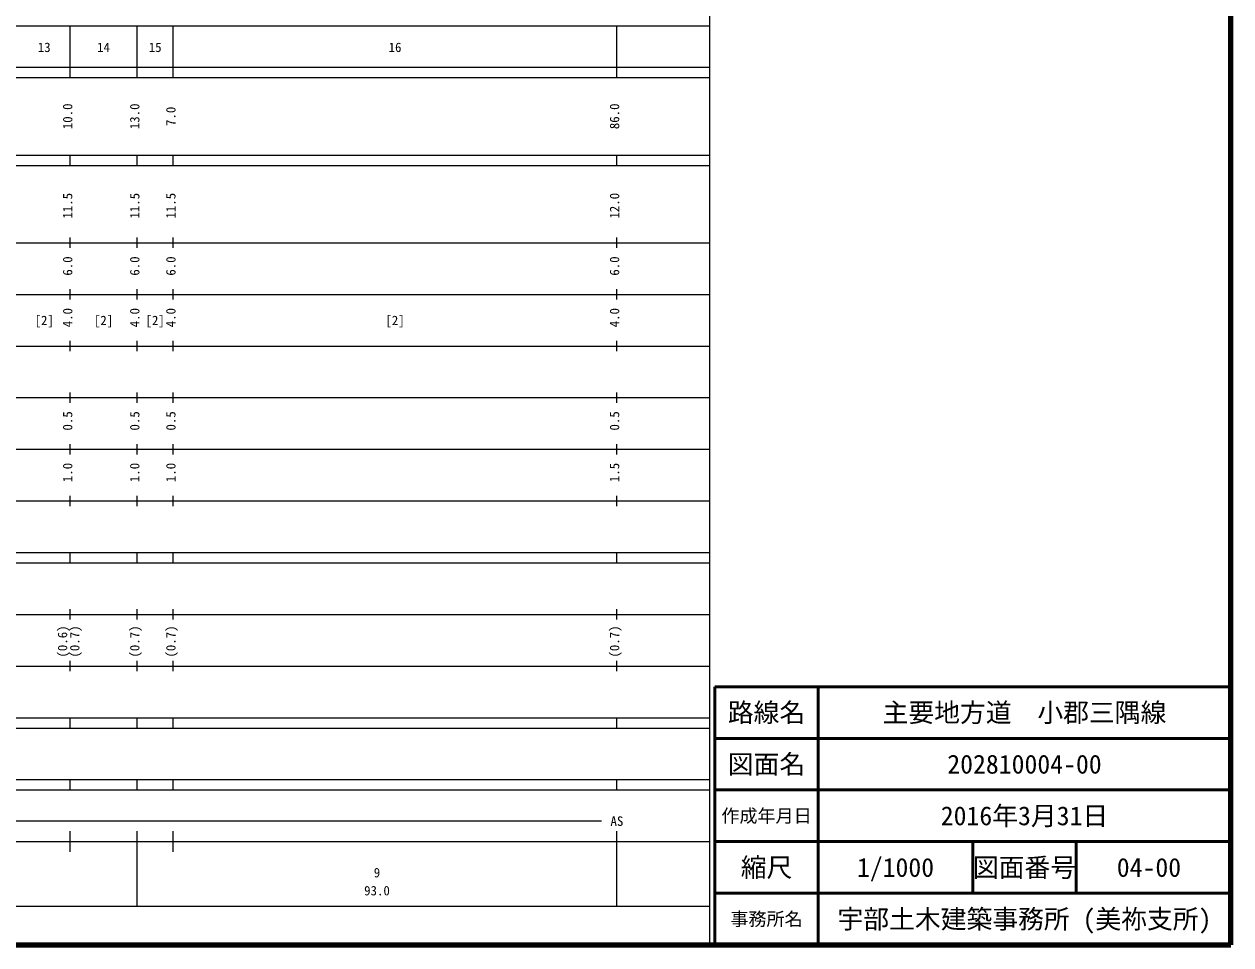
# Model space of a CAD drawing. Units: millimetres on the paper, enlarged 1000 times. Extents: x 40000 to 680000, y 20000 to 380000.
# Drawn here: x 446107 to 680000, y 20000 to 198357 of the extents above; entities that cross this region are included whole.
import ezdxf
from ezdxf.enums import TextEntityAlignment as Align

# ---------------------------------------------------------------- set-up
doc = ezdxf.new("R2010")
doc.units = ezdxf.units.MM
doc.header["$LTSCALE"] = 1000
for name, color, linetype, lineweight in [('M-TTL', 2, 'Continuous', 140), ('M-TTL-BAND', 7, 'Continuous', 25), ('M-TTL-FRAM', 2, 'Continuous', 50), ('M-TTL-LINE', 7, 'Continuous', 50)]:
    doc.layers.add(name, color=color, linetype=linetype, lineweight=lineweight)
doc.layers.add('M-TTL-TXT', color=7, linetype='Continuous')
doc.styles.add('ＭＳ ゴシック', font='')
doc.styles.get('ＭＳ ゴシック').set_extended_font_data('MS Gothic')

msp = doc.modelspace()

# ---------------------------------------------------------------- linework, layer by layer
at = {"layer": 'M-TTL'}
for p, q in [((680000, 20000), (680000, 380000)), ((40000, 20000), (680000, 20000))]:
    msp.add_line(p, q, dxfattribs=at)
at = {"layer": 'M-TTL-BAND'}
for p, q in [((579000, 20000), (579000, 370000)), ((68000, 198000), (579000, 198000)), ((455000, 188000), (455000, 198000)), ((468000, 188000), (468000, 198000)), ((475000, 188000), (475000, 198000)), ((561000, 188000), (561000, 198000)), ((40000, 190000), (579000, 190000)), ((40000, 188000), (579000, 188000)), ((40000, 173000), (579000, 173000)), ((40000, 171000), (579000, 171000)), ((455000, 171000), (455000, 173000)), ((468000, 171000), (468000, 173000)), ((475000, 171000), (475000, 173000)), ((561000, 171000), (561000, 173000)), ((455000, 155000), (455000, 157000)), ((468000, 155000), (468000, 157000)), ((475000, 155000), (475000, 157000)), ((561000, 155000), (561000, 157000)), ((40000, 156000), (579000, 156000)), ((46000, 146000), (579000, 146000)), ((455000, 145000), (455000, 147000)), ((468000, 145000), (468000, 147000)), ((475000, 145000), (475000, 147000)), ((561000, 145000), (561000, 147000)), ((52000, 136000), (579000, 136000)), ((455000, 135000), (455000, 137000)), ((468000, 135000), (468000, 137000)), ((475000, 135000), (475000, 137000)), ((561000, 135000), (561000, 137000)), ((455000, 125000), (455000, 127000)), ((468000, 125000), (468000, 127000)), ((475000, 125000), (475000, 127000)), ((561000, 125000), (561000, 127000)), ((46000, 126000), (579000, 126000)), ((455000, 115000), (455000, 117000)), ((468000, 115000), (468000, 117000)), ((475000, 115000), (475000, 117000)), ((561000, 115000), (561000, 117000)), ((52000, 116000), (579000, 116000)), ((46000, 106000), (579000, 106000)), ((455000, 105000), (455000, 107000)), ((468000, 105000), (468000, 107000)), ((475000, 105000), (475000, 107000)), ((561000, 105000), (561000, 107000)), ((40000, 96000), (579000, 96000)), ((455000, 94000), (455000, 96000)), ((468000, 94000), (468000, 96000)), ((475000, 94000), (475000, 96000)), ((561000, 94000), (561000, 96000)), ((40000, 94000), (579000, 94000)), ((455000, 83000), (455000, 85000)), ((468000, 83000), (468000, 85000)), ((475000, 83000), (475000, 85000)), ((561000, 83000), (561000, 85000)), ((49000, 84000), (579000, 84000)), ((455000, 73000), (455000, 75000)), ((468000, 73000), (468000, 75000)), ((475000, 73000), (475000, 75000)), ((561000, 73000), (561000, 75000)), ((40000, 74000), (579000, 74000)), ((40000, 64000), (579000, 64000)), ((455000, 62000), (455000, 64000)), ((468000, 62000), (468000, 64000)), ((475000, 62000), (475000, 64000)), ((561000, 62000), (561000, 64000)), ((40000, 62000), (579000, 62000)), ((40000, 52000), (579000, 52000)), ((455000, 50000), (455000, 52000)), ((468000, 50000), (468000, 52000)), ((475000, 50000), (475000, 52000)), ((561000, 50000), (561000, 52000)), ((40000, 50000), (579000, 50000)), ((71000, 44000), (558000, 44000)), ((40000, 40000), (579000, 40000)), ((455000, 38000), (455000, 42000)), ((468000, 27500), (468000, 42000)), ((475000, 38000), (475000, 42000)), ((561000, 27500), (561000, 42000)), ((68000, 27500), (579000, 27500))]:
    msp.add_line(p, q, dxfattribs=at)
at = {"layer": 'M-TTL-FRAM'}
for p, q in [((680000, 70000), (580000, 70000)), ((580000, 70000), (580000, 20000))]:
    msp.add_line(p, q, dxfattribs=at)
at = {"layer": 'M-TTL-LINE'}
for p, q in [((600000, 70000), (600000, 20000)), ((680000, 60000), (580000, 60000)), ((680000, 50000), (580000, 50000)), ((680000, 40000), (580000, 40000)), ((630000, 40000), (630000, 30000)), ((650000, 40000), (650000, 30000)), ((680000, 30000), (580000, 30000))]:
    msp.add_line(p, q, dxfattribs=at)

# ---------------------------------------------------------------- texts
at = {"layer": 'M-TTL-BAND', "style": 'ＭＳ ゴシック'}
for s, p in [('13', (450000, 192405)), ('14', (461500, 192405)), ('15', (471500, 192405)), ('16', (518000, 192405)), ('[2]', (450000, 139500)), ('[2]', (461500, 139500)), ('[2]', (471500, 139500)), ('[2]', (518000, 139500)), ('AS', (561000, 42500)), ('9', (514500, 32523)), ('93.0', (514500, 29033))]:
    msp.add_text(s, height=1833, dxfattribs=at).set_placement(p, align=Align.BOTTOM_CENTER)
for s, p in [('10.0', (456000, 180500)), ('13.0', (469000, 180500)), ('86.0', (562000, 180500)), ('7.0', (476000, 180500)), ('11.5', (456000, 163174)), ('11.5', (469000, 163174)), ('11.5', (476000, 163174)), ('12.0', (562000, 163174)), ('6.0', (456000, 151500)), ('6.0', (469000, 151500)), ('6.0', (476000, 151500)), ('6.0', (562000, 151500)), ('4.0', (456000, 141500)), ('4.0', (469000, 141500)), ('4.0', (476000, 141500)), ('4.0', (562000, 141500)), ('0.5', (456000, 121500)), ('0.5', (469000, 121500)), ('0.5', (476000, 121500)), ('0.5', (562000, 121500)), ('1.0', (456000, 111500)), ('1.0', (469000, 111500)), ('1.0', (476000, 111500)), ('1.5', (562000, 111500)), ('(0.6)', (455000, 78764)), ('(0.7)', (457370, 78764)), ('(0.7)', (469000, 78764)), ('(0.7)', (476000, 78764)), ('(0.7)', (562000, 78764))]:
    msp.add_text(s, height=1833, rotation=90, dxfattribs=at).set_placement(p, align=Align.BOTTOM_CENTER)
at = {"layer": 'M-TTL-TXT', "style": 'ＭＳ ゴシック'}
for s, height, p in [('路線名', 3666, (590000, 65000)), ('路線名', 3666, (590000, 65000)), ('主要地方道\u3000小郡三隅線', 3666, (640000, 65000)), ('図面名', 3666, (590000, 55000)), ('図面名', 3666, (590000, 55000)), ('202810004-00', 3666, (640000, 55000)), ('2016年3月31日', 3666, (640000, 45000)), ('作成年月日', 2566, (590000, 45000)), ('作成年月日', 2566, (590000, 45000)), ('縮尺', 3666, (590000, 35000)), ('縮尺', 3666, (590000, 35000)), ('1/1000', 3666, (615000, 35000)), ('図面番号', 3666, (640000, 35000)), ('図面番号', 3666, (640000, 35000)), ('04-00', 3666, (664125, 35000)), ('事務所名', 2566, (590000, 25000)), ('事務所名', 2566, (590000, 25000)), ('宇部土木建築事務所 (美祢支所)', 3666, (640000, 25000))]:
    msp.add_text(s, height=height, dxfattribs=at).set_placement(p, align=Align.MIDDLE_CENTER)

doc.saveas('drawing.dxf')
